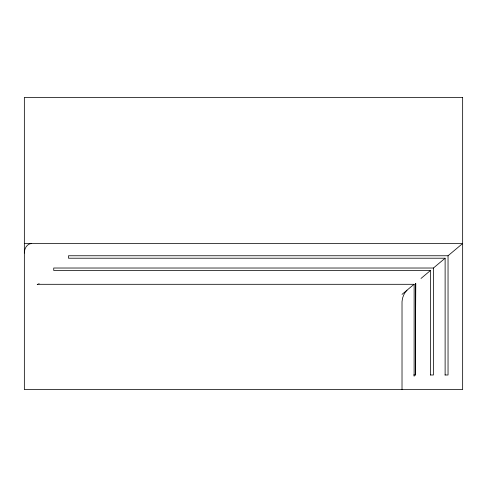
<?xml version="1.0" encoding="UTF-8"?>
<svg xmlns="http://www.w3.org/2000/svg" width="487" height="487" viewBox="0 0 487 487"><rect width="100%" height="100%" fill="white"/><g stroke="black" fill="none" stroke-linecap="round" stroke-linejoin="round"><path stroke-width="0.73" d="M420.999 278.454L430.508 270.468L430.508 374.99M407.613 289.68L413.646 284.627M430.508 270.468L53.728 270.468L53.728 268.02L433.43 268.02L445.118 258.213L445.118 374.99M445.118 258.213L68.503 258.213L68.503 255.76L448.04 255.76L462.65 243.5L24.35 243.5M402.019 294.373L407.217 290.033L405.659 291.78A18.853 13.332 -90 0 0 403.656 295.14L402.524 298.221L402.019 301.678L402.019 389.6M31.131 243.524C27.424 243.92 25.038 247.573 24.514 251.012A12.345 12.345 0 0 0 24.35 253.033M415.435 375.002L415.715 283.391L415.435 375.002L413.646 374.99M37.207 284.305L414.133 284.305M430.386 374.99L433.43 374.99L433.43 268.02M444.996 374.99L448.04 374.99L448.04 255.76M37.414 284.305L37.797 284.371M414.114 376.25L414.133 284.329M38.923 283.391L38.96 283.933M462.65 97.4L24.35 97.4L24.35 389.6L462.65 389.6L462.65 97.4"/></g></svg>
